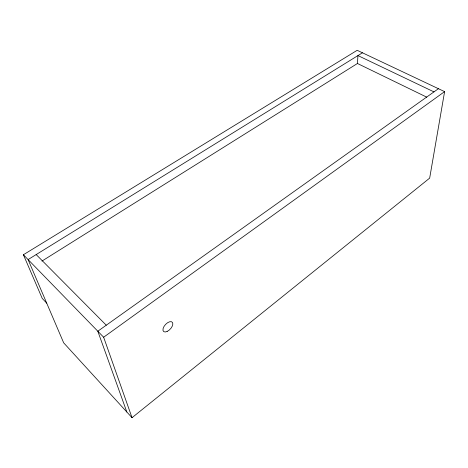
<?xml version="1.0" encoding="UTF-8"?>
<svg xmlns="http://www.w3.org/2000/svg" width="468" height="468" viewBox="0 0 468 468"><rect width="100%" height="100%" fill="white"/><g stroke="black" fill="none" stroke-linecap="round" stroke-linejoin="round"><path stroke-width="0.7" d="M357.441 63.584L357.944 55.575L433.965 91.886M46.73 303.188L42.225 298.397L23.4 254.75L357.183 50.304L444.6 91.623L429.671 178.115L132.034 417.696L63.671 342.833L28.092 259.576L362.448 52.796M132.034 417.696L103.644 337.217L444.6 91.623M438.428 88.704L97.812 331.227L126.828 411.998M41.962 261.074L357.447 63.484L426.775 97.168M36.176 254.574L106.271 325.207M23.4 254.75L103.644 337.217M167.146 331.455A6.371 3.317 -47.3 0 0 172.499 322.475A6.371 3.317 -47.3 0 0 164.005 326.471A6.371 3.317 -47.3 0 0 167.146 331.455"/></g></svg>
